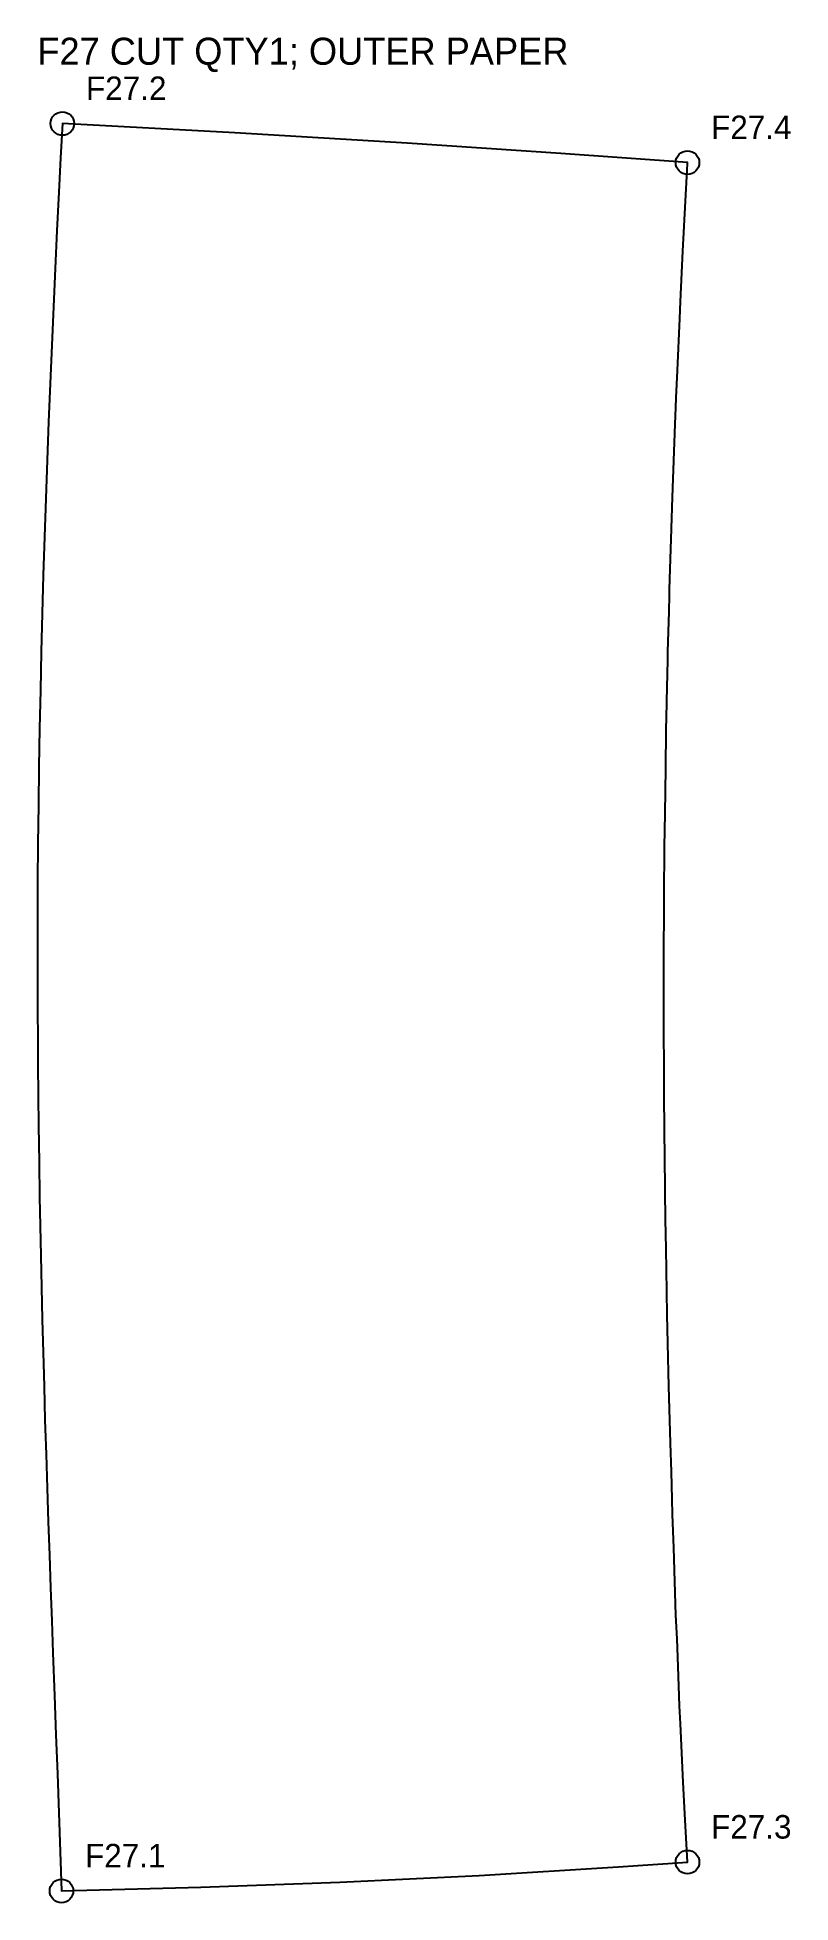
# Model space of a CAD drawing. Header units: millimetres. Extents: x 5 to 69, y 4 to 163.
import ezdxf

# ---------------------------------------------------------------- set-up
doc = ezdxf.new("R2010")
doc.units = ezdxf.units.MM
for name, color, linetype in [('CUT', 7, 'Continuous'), ('LABEL', 3, 'Continuous'), ('REFERENCE', 5, 'Continuous')]:
    doc.layers.add(name, color=color, linetype=linetype)

msp = doc.modelspace()

# ---------------------------------------------------------------- linework, layer by layer
at = {"layer": 'CUT'}
msp.add_lwpolyline([(21.77, 154.46), (7.13, 155.25), (6.97, 152.34), (6.83, 149.43), (6.67, 146.17), (6.52, 142.92), (6.36, 139.67), (6.22, 136.41), (6.08, 133.16), (5.95, 129.9), (5.83, 126.64), (5.71, 123.38), (5.6, 120.13), (5.5, 116.87), (5.41, 113.61), (5.33, 110.35), (5.26, 107.09), (5.19, 103.83), (5.14, 100.57), (5.1, 97.31), (5.05, 94.05), (5.02, 90.79), (5.01, 87.53), (5, 84.26), (5, 82.02), (5.02, 79.77), (5.03, 77.55), (5.04, 75.28), (5.07, 72.61), (5.1, 70.01), (5.15, 66.98), (5.19, 63.97), (5.25, 61.54), (5.3, 58.99), (5.36, 56.33), (5.42, 53.59), (5.49, 50.78), (5.57, 47.92), (5.65, 45.03), (5.74, 42.13), (5.83, 39.24), (5.93, 36.37), (6.03, 33.54), (6.13, 30.78), (6.23, 27.95), (6.32, 25.23), (6.46, 21.62), (6.58, 18.28), (6.7, 14.96), (6.82, 11.64), (6.94, 8.32), (7.05, 5), (18.88, 5.32), (30.71, 5.74), (42.53, 6.31), (54.34, 7.04), (60.23, 7.45), (60.01, 11.55), (59.87, 14.24), (59.63, 19.2), (59.56, 20.73), (59.44, 24.07), (59.35, 26.44), (59.25, 28.45), (59.07, 34.18), (58.96, 37.01), (58.92, 38.3), (58.87, 40.63), (58.79, 43.07), (58.7, 45.98), (58.65, 47.87), (58.56, 51.56), (58.51, 53.99), (58.47, 55.97), (58.41, 59.6), (58.36, 62.11), (58.33, 64.52), (58.32, 64.92), (58.3, 67.14), (58.25, 72.53), (58.25, 73.4), (58.24, 75.05), (58.24, 75.61), (58.23, 77.52), (58.23, 78.2), (58.23, 78.43), (58.23, 81.36), (58.23, 82.9), (58.23, 83.59), (58.26, 89.59), (58.29, 93.74), (58.32, 96.6), (58.38, 100.42), (58.43, 103.68), (58.47, 105.98), (58.47, 106.01), (58.48, 106.15), (58.55, 109.63), (58.57, 110.34), (58.66, 113.78), (58.69, 115.13), (58.71, 115.65), (58.76, 117.4), (58.84, 119.92), (58.96, 123.48), (59.19, 129.7), (59.24, 131.11), (59.27, 131.94), (59.37, 134.26), (59.57, 138.67), (59.63, 140.13), (59.84, 144.4), (60.18, 150.77), (60.2, 151.19), (60.23, 151.93), (49.47, 152.71), (36.42, 153.58)], close=True, dxfattribs=at)
at = {"layer": 'REFERENCE'}
for centre in [(7.13, 155.25), (60.23, 151.93), (60.23, 7.45), (7.05, 5)]:
    msp.add_circle(centre, 1, dxfattribs=at)

# ---------------------------------------------------------------- texts
at = {"layer": 'LABEL'}
msp.add_text('F27 CUT QTY1; OUTER PAPER', height=2.3, dxfattribs=at).set_placement((5, 160.25))
at = {"layer": 'REFERENCE'}
for s, p in [('F27.2', (9.13, 157.25)), ('F27.4', (62.23, 153.93)), ('F27.3', (62.23, 9.45)), ('F27.1', (9.05, 7))]:
    msp.add_text(s, height=2, dxfattribs=at).set_placement(p)

doc.saveas('drawing.dxf')
